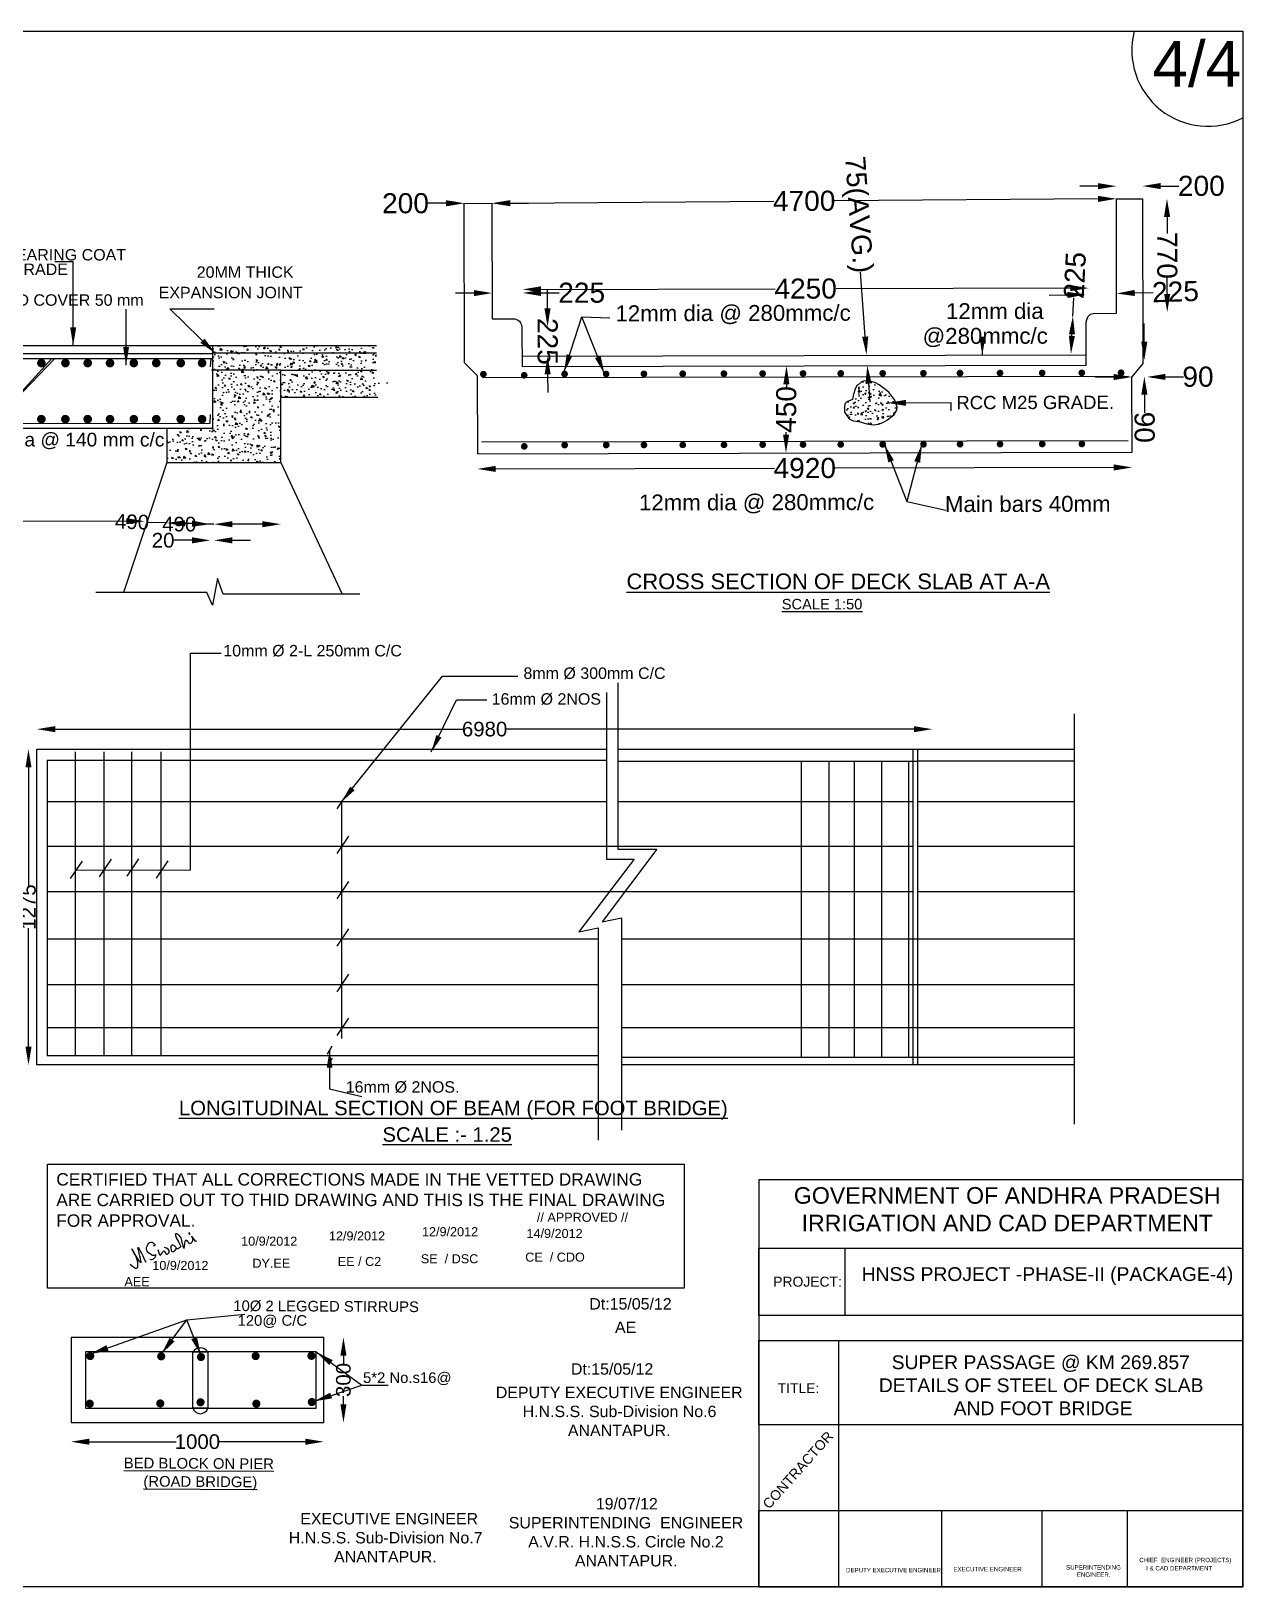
# Model space of a CAD drawing. Header units: millimetres. Extents: x 107893 to 120395, y 5183 to 13696.
# Drawn here: x 113763 to 120395, y 5183 to 13696 of the extents above; entities that cross this region are included whole.
import ezdxf

# ---------------------------------------------------------------- set-up
doc = ezdxf.new("R2010")
doc.units = ezdxf.units.MM
doc.header["$MEASUREMENT"] = 0
for name, color, linetype in [('DIMENSION', 7, 'Continuous'), ('DRAWING', 7, 'Continuous'), ('TEXT', 7, 'Continuous')]:
    doc.layers.add(name, color=color, linetype=linetype)
doc.styles.get("Standard").update_dxf_attribs({"font": 'arial.ttf'})
doc.dimstyles.get("Standard").update_dxf_attribs({"dimtxt": 110, "dimasz": 100, "dimexe": 0.18, "dimexo": 0.0625, "dimgap": 0.09, "dimtad": 0, "dimdec": 0, "dimzin": 0, "dimdsep": 46, "dimtxsty": 'Standard', "dimcen": 0.09, "dimse1": 1, "dimse2": 1, "dimadec": 0, "dimazin": 0, "dimtfac": 1, "dimtdec": 0, "dimtofl": 0, "dimtmove": 0, "dimatfit": 3, "dimfxl": 1, "dimtolj": 1, "dimtzin": 0, "dimarcsym": 0})

# ---------------------------------------------------------------- blocks, each defined once
blk = doc.blocks.new('*D9')
at = {"layer": 'Defpoints', "color": 0}
for p in [(116205.9, 11383.9), (119788.7, 11392.2), (119788.9, 11309)]:
    blk.add_point(p, dxfattribs=at)
at = {"layer": 'DIMENSION', "color": 0, "lineweight": -2}
for p, q in [((116306.1, 11300.9), (117831.1, 11304.4)), ((119688.9, 11308.8), (118163.9, 11305.2))]:
    blk.add_line(p, q, dxfattribs=at)
at = {"layer": 'DIMENSION', "color": 0}
for points in [[(119688.8, 11325.4), (119688.9, 11292.1), (119788.9, 11309)], [(116306.1, 11317.5), (116306.1, 11284.2), (116206.1, 11300.6)]]:
    blk.add_solid(points, dxfattribs=at)
at = {"layer": 'DIMENSION', "color": 0, "insert": (117997.5, 11304.8), "char_height": 110, "attachment_point": 5, "rotation": 0.13367}
blk.add_mtext('\\A1;4920', dxfattribs=at)
blk = doc.blocks.new('*D10')
at = {"layer": 'Defpoints', "color": 0}
for p in [(117897.5, 11864.3), (117916.4, 11864.2), (117913.6, 11387.8)]:
    blk.add_point(p, dxfattribs=at)
at = {"layer": 'DIMENSION', "color": 0, "lineweight": -2}
for p, q in [((117896.9, 11764.3), (117896.8, 11749.7)), ((117895.3, 11487.9), (117895.3, 11502.5))]:
    blk.add_line(p, q, dxfattribs=at)
at = {"layer": 'DIMENSION', "color": 0}
for points in [[(117880.2, 11764.4), (117913.5, 11764.2), (117897.5, 11864.3)], [(117878.6, 11488), (117911.9, 11487.8), (117894.7, 11387.9)]]:
    blk.add_solid(points, dxfattribs=at)
at = {"layer": 'DIMENSION', "color": 0, "insert": (117896.1, 11626.1), "char_height": 110, "attachment_point": 5, "rotation": 89.6666}
blk.add_mtext('\\A1;450', dxfattribs=at)
blk = doc.blocks.new('*D4')
at = {"layer": 'Defpoints', "color": 0}
for p in [(118297.1, 11922.2), (118335.5, 11925), (118301.3, 11864.9)]:
    blk.add_point(p, dxfattribs=at)
at = {"layer": 'DIMENSION', "color": 0, "lineweight": -2}
for p, q in [((118328.3, 12024.7), (118302.6, 12378.2)), ((118346.9, 11767.9), (118354.2, 11668.2))]:
    blk.add_line(p, q, dxfattribs=at)
at = {"layer": 'DIMENSION', "color": 0}
for points in [[(118344.9, 12025.9), (118311.7, 12023.5), (118335.5, 11925)], [(118363.6, 11769.1), (118330.3, 11766.7), (118339.7, 11867.7)]]:
    blk.add_solid(points, dxfattribs=at)
at = {"layer": 'DIMENSION', "color": 0, "insert": (118279.8, 12691.3), "char_height": 110, "attachment_point": 5, "rotation": 274.15723}
blk.add_mtext('\\A1;75(AVG.)', dxfattribs=at)
blk = doc.blocks.new('*D11')
at = {"layer": 'Defpoints', "color": 0}
for p in [(116453.6, 12263.5), (116286.7, 12201.4), (116453.7, 12201.8)]:
    blk.add_point(p, dxfattribs=at)
at = {"layer": 'DIMENSION', "color": 0, "lineweight": -2}
for p, q in [((116186.6, 12262.9), (116086.6, 12262.7)), ((116553.6, 12263.8), (116653.6, 12264))]:
    blk.add_line(p, q, dxfattribs=at)
at = {"layer": 'DIMENSION', "color": 0}
for points in [[(116186.5, 12279.6), (116186.6, 12246.2), (116286.6, 12263.1)], [(116553.5, 12280.4), (116553.6, 12247.1), (116453.6, 12263.5)]]:
    blk.add_solid(points, dxfattribs=at)
at = {"layer": 'DIMENSION', "color": 0, "insert": (116776.5, 12264.3), "char_height": 110, "attachment_point": 5, "rotation": 0.13367}
blk.add_mtext('\\A1;225', dxfattribs=at)
blk = doc.blocks.new('*D5')
at = {"layer": 'Defpoints', "color": 0}
for p in [(116557, 12078.7), (116589.7, 12078.8), (116557.3, 11918.2)]:
    blk.add_point(p, dxfattribs=at)
at = {"layer": 'DIMENSION', "color": 0, "lineweight": -2}
for p, q in [((116589.4, 12178.8), (116589.2, 12278.8)), ((116590.3, 11818.2), (116590.5, 11718.2))]:
    blk.add_line(p, q, dxfattribs=at)
at = {"layer": 'DIMENSION', "color": 0}
for points in [[(116606.1, 12178.8), (116572.8, 12178.7), (116589.7, 12078.8)], [(116606.9, 11818.3), (116573.6, 11818.2), (116590, 11918.2)]]:
    blk.add_solid(points, dxfattribs=at)
at = {"layer": 'DIMENSION', "color": 0, "insert": (116589.8, 11998.5), "char_height": 110, "attachment_point": 5, "rotation": 270.13367}
blk.add_mtext('\\A1;225', dxfattribs=at)
blk = doc.blocks.new('*D12')
at = {"layer": 'Defpoints', "color": 0}
for p in [(119787.7, 11804.3), (119871, 11804.5), (119871, 11804)]:
    blk.add_point(p, dxfattribs=at)
at = {"layer": 'DIMENSION', "color": 0, "lineweight": -2}
for p, q in [((119687.7, 11803.6), (119587.7, 11803.4)), ((119971, 11804.3), (120071, 11804.5))]:
    blk.add_line(p, q, dxfattribs=at)
at = {"layer": 'DIMENSION', "color": 0}
for points in [[(119687.7, 11820.3), (119687.8, 11786.9), (119787.7, 11803.8)], [(119971, 11820.9), (119971.1, 11787.6), (119871, 11804)]]:
    blk.add_solid(points, dxfattribs=at)
at = {"layer": 'DIMENSION', "color": 0, "insert": (120149.7, 11804.7), "char_height": 110, "attachment_point": 5, "rotation": 0.13367}
blk.add_mtext('\\A1;90', dxfattribs=at)
blk = doc.blocks.new('*D13')
at = {"layer": 'Defpoints', "color": 0}
for p in [(119847.8, 11896.3), (119848, 11807), (119856, 11807)]:
    blk.add_point(p, dxfattribs=at)
at = {"layer": 'DIMENSION', "color": 0, "lineweight": -2}
for p, q in [((119855.6, 11996.3), (119855.3, 12096.3)), ((119856.2, 11707), (119856.5, 11607))]:
    blk.add_line(p, q, dxfattribs=at)
at = {"layer": 'DIMENSION', "color": 0}
for points in [[(119872.2, 11996.3), (119838.9, 11996.2), (119855.8, 11896.3)], [(119872.9, 11707), (119839.6, 11707), (119856, 11807)]]:
    blk.add_solid(points, dxfattribs=at)
at = {"layer": 'DIMENSION', "color": 0, "insert": (119856.7, 11528.3), "char_height": 110, "attachment_point": 5, "rotation": 270.13367}
blk.add_mtext('\\A1;90', dxfattribs=at)
blk = doc.blocks.new('*D14')
at = {"layer": 'Defpoints', "color": 0}
for p in [(119464.9, 12137.2), (119547.6, 12133), (119537.1, 11925.1)]:
    blk.add_point(p, dxfattribs=at)
at = {"layer": 'DIMENSION', "color": 0, "lineweight": -2}
for p, q in [((119464.9, 12137.2), (119470, 12237.1)), ((119459.5, 12029.2), (119459.9, 12037.3))]:
    blk.add_line(p, q, dxfattribs=at)
at = {"layer": 'DIMENSION', "color": 0}
for points in [[(119443.2, 12038.2), (119476.5, 12036.5), (119464.9, 12137.2)], [(119442.8, 12030), (119476.1, 12028.3), (119454.4, 11929.3)]]:
    blk.add_solid(points, dxfattribs=at)
at = {"layer": 'DIMENSION', "color": 0, "insert": (119476.2, 12359.9), "char_height": 110, "attachment_point": 5, "rotation": 87.10892}
blk.add_mtext('\\A1;225', dxfattribs=at)
blk = doc.blocks.new('*D6')
at = {"layer": 'Defpoints', "color": 0}
for p in [(119551.3, 12290.3), (116453.7, 12201.8), (119551.5, 12209.1)]:
    blk.add_point(p, dxfattribs=at)
at = {"layer": 'DIMENSION', "color": 0, "lineweight": -2}
for p, q in [((116553.5, 12283.3), (117836.1, 12286.3)), ((119451.3, 12290), (118168.8, 12287))]:
    blk.add_line(p, q, dxfattribs=at)
at = {"layer": 'DIMENSION', "color": 0}
for points in [[(116553.5, 12299.9), (116553.6, 12266.6), (116453.5, 12283)], [(119451.3, 12306.7), (119451.4, 12273.4), (119551.3, 12290.3)]]:
    blk.add_solid(points, dxfattribs=at)
at = {"layer": 'DIMENSION', "color": 0, "insert": (118002.4, 12286.7), "char_height": 110, "attachment_point": 5, "rotation": 0.13367}
blk.add_mtext('\\A1;4250', dxfattribs=at)
blk = doc.blocks.new('*D15')
at = {"layer": 'Defpoints', "color": 0}
for p in [(119703.6, 12260.6), (119536, 12237.7), (119704.1, 12242.8)]:
    blk.add_point(p, dxfattribs=at)
at = {"layer": 'DIMENSION', "color": 0, "lineweight": -2}
for p, q in [((119803.6, 12263.6), (119903.5, 12266.6)), ((119435.5, 12252.4), (119335.5, 12249.4))]:
    blk.add_line(p, q, dxfattribs=at)
at = {"layer": 'DIMENSION', "color": 0}
for points in [[(119435, 12269.1), (119436, 12235.8), (119535.4, 12255.5)], [(119803, 12280.2), (119804.1, 12246.9), (119703.6, 12260.6)]]:
    blk.add_solid(points, dxfattribs=at)
at = {"layer": 'DIMENSION', "color": 0, "insert": (120026.4, 12270.3), "char_height": 110, "attachment_point": 5, "rotation": 1.73551}
blk.add_mtext('\\A1;225', dxfattribs=at)
blk = doc.blocks.new('*D16')
at = {"layer": 'Defpoints', "color": 0}
for p in [(119845.7, 12779.4), (119847.2, 12157.3), (119981.4, 12157.6)]:
    blk.add_point(p, dxfattribs=at)
at = {"layer": 'DIMENSION', "color": 0, "lineweight": -2}
for p, q in [((119980.2, 12679.7), (119980.4, 12589.6)), ((119981.2, 12257.6), (119981, 12347.7))]:
    blk.add_line(p, q, dxfattribs=at)
at = {"layer": 'DIMENSION', "color": 0}
for points in [[(119996.9, 12679.7), (119963.5, 12679.6), (119980, 12779.7)], [(119997.9, 12257.7), (119964.5, 12257.6), (119981.4, 12157.6)]]:
    blk.add_solid(points, dxfattribs=at)
at = {"layer": 'DIMENSION', "color": 0, "insert": (119980.7, 12468.6), "char_height": 110, "attachment_point": 5, "rotation": 270.13367}
blk.add_mtext('\\A1;770', dxfattribs=at)
blk = doc.blocks.new('*D7')
at = {"layer": 'Defpoints', "color": 0}
for p in [(116134.6, 12754.6), (116135.1, 12555.5), (116286.9, 12555.8)]:
    blk.add_point(p, dxfattribs=at)
at = {"layer": 'DIMENSION', "color": 0, "lineweight": -2}
for p, q in [((116034.6, 12754.4), (115934.6, 12754.2)), ((116386.4, 12755.2), (116486.4, 12755.5))]:
    blk.add_line(p, q, dxfattribs=at)
at = {"layer": 'DIMENSION', "color": 0}
for points in [[(116034.6, 12771.1), (116034.7, 12737.7), (116134.6, 12754.6)], [(116386.4, 12771.9), (116386.4, 12738.6), (116286.4, 12755)]]:
    blk.add_solid(points, dxfattribs=at)
at = {"layer": 'DIMENSION', "color": 0, "insert": (115812.3, 12753.9), "char_height": 110, "attachment_point": 5, "rotation": 0.13367}
blk.add_mtext('\\A1;200', dxfattribs=at)
blk = doc.blocks.new('*D8')
at = {"layer": 'Defpoints', "color": 0}
for p in [(119702.9, 12779), (116286.9, 12555.8), (119704.3, 12580.8)]:
    blk.add_point(p, dxfattribs=at)
at = {"layer": 'DIMENSION', "color": 0, "lineweight": -2}
for p, q in [((119602.9, 12778.3), (118160.5, 12767.8)), ((116385.4, 12754.8), (117827.8, 12765.3))]:
    blk.add_line(p, q, dxfattribs=at)
at = {"layer": 'DIMENSION', "color": 0}
for points in [[(116385.3, 12771.5), (116385.5, 12738.1), (116285.4, 12754.1)], [(119602.8, 12795), (119603, 12761.6), (119702.9, 12779)]]:
    blk.add_solid(points, dxfattribs=at)
at = {"layer": 'DIMENSION', "color": 0, "insert": (117994.1, 12766.6), "char_height": 110, "attachment_point": 5, "rotation": 0.41835}
blk.add_mtext('\\A1;4700', dxfattribs=at)
blk = doc.blocks.new('*D17')
at = {"layer": 'Defpoints', "color": 0}
for p in [(119702.9, 12779), (119845.5, 12848.5), (119845.7, 12779.4)]:
    blk.add_point(p, dxfattribs=at)
at = {"layer": 'DIMENSION', "color": 0, "lineweight": -2}
for p, q in [((119602.7, 12847.9), (119502.7, 12847.7)), ((119945.5, 12848.7), (120045.5, 12848.9))]:
    blk.add_line(p, q, dxfattribs=at)
at = {"layer": 'DIMENSION', "color": 0}
for points in [[(119602.7, 12864.6), (119602.8, 12831.2), (119702.7, 12848.1)], [(119945.5, 12865.4), (119945.6, 12832), (119845.5, 12848.5)]]:
    blk.add_solid(points, dxfattribs=at)
at = {"layer": 'DIMENSION', "color": 0, "insert": (120167.9, 12849.2), "char_height": 110, "attachment_point": 5, "rotation": 0.13367}
blk.add_mtext('\\A1;200', dxfattribs=at)
blk = doc.blocks.new('*D19')
at = {"layer": 'Defpoints', "color": 0}
for p in [(109067.9, 10991.8), (114384.7, 11014.6), (114384.7, 11002.8)]:
    blk.add_point(p, dxfattribs=at)
at = {"layer": 'TEXT', "color": 0, "lineweight": -2}
for p, q in [((109167.9, 11003.9), (111537.2, 11008.7)), ((114284.7, 11014.4), (111915.4, 11009.5))]:
    blk.add_line(p, q, dxfattribs=at)
at = {"layer": 'TEXT', "color": 0}
for points in [[(109167.9, 11020.5), (109167.9, 10987.2), (109067.9, 11003.7)], [(114284.7, 11031.1), (114284.7, 10997.7), (114384.7, 11014.6)]]:
    blk.add_solid(points, dxfattribs=at)
at = {"layer": 'TEXT', "color": 0, "insert": (111726.3, 11009.1), "char_height": 80, "attachment_point": 5, "rotation": 0.11805}
blk.add_mtext('\\A1;S=6000', dxfattribs=at)
blk = doc.blocks.new('*D22')
at = {"layer": 'Defpoints', "color": 0}
for p in [(114764, 10998.2), (114764, 10981.1), (115129.7, 10981.1)]:
    blk.add_point(p, dxfattribs=at)
at = {"layer": 'TEXT', "color": 0, "lineweight": -2}
for p, q in [((114764, 10998.2), (114664, 10998.2)), ((115029.7, 10998.2), (114864, 10998.2))]:
    blk.add_line(p, q, dxfattribs=at)
at = {"layer": 'TEXT', "color": 0}
for points in [[(114864, 11014.8), (114864, 10981.5), (114764, 10998.2)], [(115029.7, 11014.8), (115029.7, 10981.5), (115129.7, 10998.2)]]:
    blk.add_solid(points, dxfattribs=at)
at = {"layer": 'TEXT', "color": 0, "insert": (114574.1, 10998.2), "char_height": 80, "attachment_point": 5}
blk.add_mtext('\\A1;490', dxfattribs=at)
blk = doc.blocks.new('*D23')
at = {"layer": 'Defpoints', "color": 0}
for p in [(114743.8, 10998.2), (114764, 10998.2), (114743.8, 10910)]:
    blk.add_point(p, dxfattribs=at)
at = {"layer": 'TEXT', "color": 0, "lineweight": -2}
for p, q in [((114643.8, 10910), (114543.8, 10910)), ((114864, 10910), (114964, 10910))]:
    blk.add_line(p, q, dxfattribs=at)
at = {"layer": 'TEXT', "color": 0}
for points in [[(114643.8, 10926.7), (114643.8, 10893.3), (114743.8, 10910)], [(114864, 10926.7), (114864, 10893.3), (114764, 10910)]]:
    blk.add_solid(points, dxfattribs=at)
at = {"layer": 'TEXT', "color": 0, "insert": (114485.9, 10910), "char_height": 80, "attachment_point": 5}
blk.add_mtext('\\A1;20', dxfattribs=at)
blk = doc.blocks.new('*D24')
at = {"layer": 'Defpoints', "color": 0}
for p in [(114505.4, 11005.4), (114505.4, 11005.4), (114743.8, 10998.2)]:
    blk.add_point(p, dxfattribs=at)
at = {"layer": 'TEXT', "color": 0, "lineweight": -2}
for p, q in [((114505.4, 11005.4), (114405.5, 11008.4)), ((114643.9, 11001.2), (114605.4, 11002.4))]:
    blk.add_line(p, q, dxfattribs=at)
at = {"layer": 'TEXT', "color": 0}
for points in [[(114605.9, 11019), (114604.9, 10985.7), (114505.4, 11005.4)], [(114644.4, 11017.9), (114643.4, 10984.5), (114743.8, 10998.2)]]:
    blk.add_solid(points, dxfattribs=at)
at = {"layer": 'TEXT', "color": 0, "insert": (114315.6, 11011.1), "char_height": 80, "attachment_point": 5, "rotation": 358.26891}
blk.add_mtext('\\A1;490', dxfattribs=at)
blk = doc.blocks.new('*D30')
at = {"layer": 'Defpoints', "color": 0}
for p in [(118694.9, 9876.6), (113795.5, 9767.2), (118694.9, 9767.2)]:
    blk.add_point(p, dxfattribs=at)
at = {"layer": 'TEXT', "color": 0, "lineweight": -2}
for p, q in [((113895.5, 9876.6), (116125.6, 9876.6)), ((118594.9, 9876.6), (116364.8, 9876.6))]:
    blk.add_line(p, q, dxfattribs=at)
at = {"layer": 'TEXT', "color": 0}
for points in [[(113895.5, 9893.2), (113895.5, 9859.9), (113795.5, 9876.6)], [(118594.9, 9893.2), (118594.9, 9859.9), (118694.9, 9876.6)]]:
    blk.add_solid(points, dxfattribs=at)
at = {"layer": 'TEXT', "color": 0, "insert": (116245.2, 9876.6), "char_height": 80, "attachment_point": 5}
blk.add_mtext('\\A1;6980', dxfattribs=at)
blk = doc.blocks.new('*D31')
at = {"layer": 'Defpoints', "color": 0}
for p in [(113795.5, 9767.2), (113749, 8039.1), (113795.5, 8039.1)]:
    blk.add_point(p, dxfattribs=at)
at = {"layer": 'TEXT', "color": 0, "lineweight": -2}
for p, q in [((113749, 9667.2), (113749, 9019.2)), ((113749, 8139.1), (113749, 8787.1))]:
    blk.add_line(p, q, dxfattribs=at)
at = {"layer": 'TEXT', "color": 0}
for points in [[(113732.4, 9667.2), (113765.7, 9667.2), (113749, 9767.2)], [(113732.4, 8139.1), (113765.7, 8139.1), (113749, 8039.1)]]:
    blk.add_solid(points, dxfattribs=at)
at = {"layer": 'TEXT', "color": 0, "insert": (113749, 8903.2), "char_height": 80, "attachment_point": 5, "rotation": 90}
blk.add_mtext('\\A1;1275', dxfattribs=at)
blk = doc.blocks.new('*D53')
at = {"layer": 'Defpoints', "color": 0}
for p in [(115364.9, 6548.2), (115472.7, 6548.2), (115364.9, 6082.2)]:
    blk.add_point(p, dxfattribs=at)
at = {"layer": 'TEXT', "color": 0, "lineweight": -2}
for p, q in [((115472.7, 6448.2), (115472.7, 6403.5)), ((115472.7, 6182.2), (115472.7, 6226.9))]:
    blk.add_line(p, q, dxfattribs=at)
at = {"layer": 'TEXT', "color": 0}
for points in [[(115456, 6448.2), (115489.3, 6448.2), (115472.7, 6548.2)], [(115456, 6182.2), (115489.3, 6182.2), (115472.7, 6082.2)]]:
    blk.add_solid(points, dxfattribs=at)
at = {"layer": 'TEXT', "color": 0, "insert": (115472.7, 6315.2), "char_height": 80, "attachment_point": 5, "rotation": 90}
blk.add_mtext('\\A1;300', dxfattribs=at)
blk = doc.blocks.new('*D54')
at = {"layer": 'Defpoints', "color": 0}
for p in [(113981.7, 6082.2), (115364.9, 6082.2), (115364.9, 5977.3)]:
    blk.add_point(p, dxfattribs=at)
at = {"layer": 'TEXT', "color": 0, "lineweight": -2}
for p, q in [((114081.7, 5977.3), (114557.7, 5977.3)), ((115264.9, 5977.3), (114788.9, 5977.3))]:
    blk.add_line(p, q, dxfattribs=at)
at = {"layer": 'TEXT', "color": 0}
for points in [[(114081.7, 5993.9), (114081.7, 5960.6), (113981.7, 5977.3)], [(115264.9, 5993.9), (115264.9, 5960.6), (115364.9, 5977.3)]]:
    blk.add_solid(points, dxfattribs=at)
at = {"layer": 'TEXT', "color": 0, "insert": (114673.3, 5977.3), "char_height": 80, "attachment_point": 5}
blk.add_mtext('\\A1;1000', dxfattribs=at)

msp = doc.modelspace()

# ---------------------------------------------------------------- hatches: boundary and pattern name
at = {"layer": 'DRAWING'}
h = msp.add_hatch(dxfattribs=at)
h.set_pattern_fill('AR-CONC', color=256, scale=12.529806)
h.set_pattern_definition([(130, (117323.225, 4182.75), (-89.8713, -7.8627), [9.3974, -103.3709]), (185, (117323.22, 4182.75), (17.3853, 94.2482), [7.5179, -82.6967]), (79.5486, (117315.735, 4182.09), (-72.486, 86.3855), [7.9865, -87.8517]), (133.8158, (117323.22, 4207.81), (-133.7233, -20.7392), [14.096, -155.0563]), (83.3644, (117312.08, 4206.08), (-117.1113, 122.0552), [11.9798, -131.7777]), (188.8158, (117323.22, 4207.81), (-117.1113, 122.0552), [11.2768, -124.045]), (159, (117310.695, 4201.544), (-74.7913, -50.44736), [9.3974, -103.3709]), (214, (117310.695, 4201.54), (-30.4869, 90.8599), [7.5179, -82.6967]), (108.5486, (117304.46, 4197.34), (-105.2782, 40.4125), [7.9865, -87.8517]), (142.5, (117323.225, 4182.75), (-1.5236, 41.71095), [0, -81.69433, 0, -83.9497, 0, -83.00996]), (172.5, (117323.225, 4182.75), (-32.9621, 49.41902), [0, -47.86386, 0, -79.81486, 0, -31.63776]), (212.5, (117351.166, 4182.75), (-66.88691, -2.82608), [0, -31.3245, 0, -97.7325, 0, -129.6835]), (222.5, (117363.696, 4182.75), (-73.0721, 12.54296), [0, -40.72187, 0, -64.9044, 0, -92.09407])])
h.paths.add_polyline_path([(115130.5, 11335.5), (114506.5, 11335.5), (114506.5, 11525.6), (114751, 11525.6), (114758.5, 11525.6), (114758.5, 11840.4), (115130.5, 11840.4)])
h.paths.add_polyline_path([(115653.5, 11792), (115653.5, 11840.4), (115130.5, 11840.4), (115130.5, 11693.9), (115660.9, 11693.9), (115660.9, 11722.4), (115600.1, 11744.6), (115733.5, 11769.8)])
h.paths.add_polyline_path([(115653.5, 11840.4), (115653.5, 11935.5), (114758.5, 11935.5), (114758.5, 11840.4)])
h.paths.add_polyline_path([(115653.5, 11935.5), (115653.5, 11975.4), (114758.5, 11975.4), (114758.5, 11935.5)])
h = msp.add_hatch(dxfattribs=at)
h.set_pattern_fill('AR-CONC', color=256, scale=10.89676, angle=0.13367)
h.set_pattern_definition([(50.1337, (115212.99, 7782.576), (78.17386, -6.6556), [8.1726, -89.8983]), (355.1337, (115212.99, 7782.58), (-15.3106, 81.9291), [6.538, -71.9186]), (100.5851, (115219.505, 7782.02), (62.8633, 75.2735), [6.9456, -76.4018]), (46.3179, (115212.94, 7804.37), (116.3365, -17.7649), [12.2589, -134.8474]), (96.7693, (115222.63, 7802.89), (101.6, 106.3847), [10.4184, -114.6027]), (351.3178, (115212.94, 7804.37), (101.6, 106.3847), [9.807, -107.878]), (21.1337, (115223.85, 7798.95), (65.1457, -43.72055), [8.1726, -89.8983]), (326.1337, (115223.85, 7798.95), (26.3291, 79.0795), [6.538, -71.9186]), (71.5851, (115229.28, 7795.3), (91.4748, 35.359), [6.9456, -76.4018]), (37.6337, (115212.99, 7782.576), (1.2404, 36.27764), [0, -71.04687, 0, -73.0083, 0, -72.19103]), (7.6337, (115212.99, 7782.576), (28.5657, 43.04486), [0, -41.62562, 0, -69.41236, 0, -27.51432]), (327.6337, (115188.69, 7782.52), (58.17492, -2.32203), [0, -27.2419, 0, -84.99473, 0, -112.78146]), (317.6337, (115177.794, 7782.494), (63.52277, 11.05643), [0, -35.41447, 0, -56.4452, 0, -80.0912])])
h.paths.add_polyline_path([(118258.1, 11680.4), (118228.3, 11668.2), (118217.2, 11656.1), (118215.3, 11638.4), (118215.4, 11611.4), (118239.7, 11575.2), (118263, 11564.1), (118293.8, 11559.5), (118336.7, 11547.5), (118372.1, 11542), (118401.9, 11545.8), (118425.2, 11554.2), (118451.2, 11569.2), (118485.6, 11596.2), (118500.5, 11621.4), (118502.3, 11639.1), (118491, 11676.3), (118457.4, 11720), (118425.7, 11745), (118405.1, 11760.8), (118380.9, 11772.8), (118353.8, 11781.2), (118324.9, 11782.9), (118308.2, 11777.3), (118297, 11766.1), (118284, 11758.7), (118272.9, 11738.1), (118262.7, 11700.9)])

# ---------------------------------------------------------------- linework, layer by layer
at = {"layer": 'Defpoints'}
for points in [[(108858.1, 11605.7), (108858.1, 11550.4), (108858.1, 11547.9), (114743.3, 11550.9), (114743.3, 11550.9)], [(114506.5, 11335.5), (114268.3, 10624.8)]]:
    msp.add_lwpolyline(points, dxfattribs=at)
at = {"layer": 'DRAWING'}
for points in [[(116204.9, 11811.7), (116135.7, 11881), (116133.6, 12753.7), (116285.4, 12754.1), (116286.9, 12121.8), (116411.5, 12122.1), (116425.9, 12116.5), (116435.4, 12109.4), (116442.5, 12100.4), (116447.4, 12088.6), (116449.7, 12076.6), (116449.6, 12058.9), (116450, 11860.7), (119537.2, 11867.9), (119536.7, 12105.1), (119547.6, 12133), (119561.5, 12148), (119576.5, 12152.1), (119704.3, 12152.4), (119702.9, 12779), (119845.7, 12779.4), (119847.8, 11896.3), (119847.8, 11877.3), (119787.7, 11804.3)], [(108822.3, 11975.4), (108822.3, 11523.9), (114758.5, 11523.9), (114758.5, 11975.4)], [(108822.3, 11975.4), (114758.5, 11975.4)], [(108822.3, 11932.5), (114758.5, 11932.5)], [(114751, 11525.6), (114758.5, 11525.6), (114758.5, 11975.4), (115653.5, 11975.4)], [(114758.5, 11935.5), (115653.5, 11935.5)], [(116449.9, 11917.9), (119537.1, 11925.1)], [(108856.6, 11828.2), (108856.6, 11905), (114758.5, 11905)], [(113582.7, 11583.2), (113877.4, 11905)], [(114506.5, 11525.6), (114506.5, 11335.5), (115130.5, 11335.5), (115130.5, 11840.4), (114751, 11840.4)], [(114746.1, 11905), (114742.5, 11859.7)], [(115130.5, 11840.4), (115653.5, 11840.4)], [(116204.9, 11811.7), (116205.9, 11383.9), (119788.7, 11392.2), (119787.7, 11804.3)], [(116233.2, 11800.6), (119767.5, 11808.8)], [(115130.5, 11693.9), (115660.9, 11693.9)], [(114743.3, 11550.9), (114744.5, 11598.2)], [(116227.4, 11448.1), (119767.5, 11456.3)], [(115130.5, 11335.5), (115464.9, 10615.8)], [(115561.6, 10615.8), (114813.7, 10615.8), (114783.2, 10701.8), (114756.3, 10554.9), (114725.8, 10624.8), (114117.9, 10624.8)], [(114010.3, 9106.5), (114635.6, 9104.8), (114635.6, 10292.2), (114803.7, 10292.2)], [(116913, 10076.7), (116913, 9165.7), (117063.2, 9165.7)], [(116974.5, 10131), (116974.5, 9220), (117187.7, 9220)], [(119472.1, 9959.8), (119472.1, 7714.9)], [(116867.2, 8039.1), (113795.5, 8039.1), (113795.5, 9767.2), (116913, 9767.2)], [(113850.7, 9705.9), (113850.6, 8089)], [(116913.1, 9705.9), (113850.7, 9705.9), (113850.7, 9690.5)], [(114003.9, 9752.2), (114003.9, 8089)], [(114162.1, 9752.2), (114162.1, 8089)], [(114313, 9752.2), (114313, 8089)], [(114473.1, 9752.2), (114473.1, 8089)], [(116974.5, 9767.2), (118614.2, 9767.2)], [(118588.4, 9767.2), (118588.4, 8039.1)], [(118614.2, 9767.2), (118614.2, 8039.1)], [(118614.2, 9767.2), (119472.1, 9767.2)], [(118614.2, 9699.9), (116974.5, 9699.9)], [(118564.7, 9699.9), (118564.7, 8080.3)], [(119472.1, 9700.6), (118614.2, 9700.6)], [(115501.1, 9535.6), (115436, 9439.8)], [(116913, 9478.3), (113850.6, 9478.3)], [(115462.2, 9478.3), (115462.2, 8183.9)], [(118588.4, 9478.3), (116974.5, 9478.3)], [(119472.1, 9478.3), (118614.2, 9478.3)], [(115501.1, 9291.6), (115436, 9195.9)], [(118588.4, 9234.4), (113850.6, 9234.4)], [(117187.7, 9220), (116889, 8822.9), (116994.6, 8844.5), (116994.6, 7683)], [(119472.1, 9234.4), (118614.2, 9234.4)], [(114042.9, 9154.4), (113977.8, 9058.7)], [(114201, 9164.5), (114135.9, 9068.8)], [(114351.9, 9167), (114286.8, 9071.3)], [(114512, 9156.9), (114446.9, 9061.1)], [(117063.2, 9165.7), (116761.6, 8767.6), (116867.2, 8789.2), (116867.2, 7627.8)], [(115501.1, 9043.3), (115436, 8947.6)], [(118588.4, 8986.1), (113850.6, 8986.1)], [(119472.1, 8986.1), (118614.2, 8986.1)], [(115501.1, 8784.3), (115436, 8688.5)], [(116867.2, 8727), (113850.6, 8727)], [(119472.1, 8727), (116994.6, 8727)], [(115501.1, 8535.6), (115436, 8439.9)], [(116867.2, 8478.4), (113850.6, 8478.4)], [(119472.1, 8478.4), (116994.6, 8478.4)], [(115501.1, 8295.3), (115436, 8199.6)], [(116867.2, 8242), (113850.6, 8242)], [(119472.1, 8242), (116994.6, 8242)], [(116867.2, 8089), (113850.6, 8089)], [(115409.6, 8142.1), (115383.1, 8098.3)], [(115410.7, 8076.6), (115384.2, 8032.8)], [(119472.1, 8080.3), (116994.6, 8080.3)], [(119472.1, 8039.1), (116994.6, 8039.1)], [(113981.7, 6548.2), (113981.7, 6082.2), (115364.9, 6082.2), (115364.9, 6548.2), (114579.7, 6548.2)], [(114579.7, 6548.2), (113981.7, 6548.2)], [(114060.7, 6469.2), (114060.7, 6161.2), (115324.1, 6161.2), (115323.6, 6469.2), (114500.7, 6469.2), (114500.7, 6469.2)], [(114500.7, 6469.2), (114060.7, 6469.2)]]:
    msp.add_lwpolyline(points, dxfattribs=at)
for points, const_width in [([(113807.8, 11880, 1), (113831.3, 11880, 1)], 23.5), ([(113939.3, 11880, 1), (113962.8, 11880, 1)], 23.5), ([(114061.4, 11880, 1), (114084.9, 11880, 1)], 23.5), ([(114183.5, 11880, 1), (114206.9, 11880, 1)], 23.5), ([(114313.6, 11880, 1), (114337.1, 11880, 1)], 23.5), ([(114436.4, 11880, 1), (114459.9, 11880, 1)], 23.5), ([(114570.6, 11880, 1), (114594.1, 11880, 1)], 23.5), ([(114687.3, 11880, 1), (114710.8, 11880, 1)], 23.5), ([(116229.7, 11818.9, 1), (116247.8, 11819, 1)], 18.2), ([(116674, 11820, 1), (116692.2, 11820, 1)], 18.2), ([(116901.4, 11820.5, 1), (116919.6, 11820.5, 1)], 18.2), ([(117107.8, 11821, 1), (117126, 11821, 1)], 18.2), ([(117320.5, 11821.5, 1), (117338.7, 11821.5, 1)], 18.2), ([(117545.8, 11822, 1), (117564, 11822, 1)], 18.2), ([(117757.7, 11822.5, 1), (117775.9, 11822.5, 1)], 18.2), ([(117978.8, 11823, 1), (117997, 11823.1, 1)], 18.2), ([(118185.2, 11823.5, 1), (118203.4, 11823.5, 1)], 18.2), ([(118414.8, 11824, 1), (118432.9, 11824.1, 1)], 18.2), ([(118638, 11824.5, 1), (118656.1, 11824.6, 1)], 18.2), ([(118838, 11825, 1), (118856.2, 11825.1, 1)], 18.2), ([(119057, 11825.5, 1), (119075.2, 11825.6, 1)], 18.2), ([(119287.7, 11826.1, 1), (119305.9, 11826.1, 1)], 18.2), ([(119504.6, 11826.6, 1), (119522.8, 11826.6, 1)], 18.2), ([(119719.4, 11827.1, 1), (119737.6, 11827.1, 1)], 18.2), ([(116452.9, 11813.1, 1), (116471, 11813.2, 1)], 18.2), ([(113807.8, 11573.1, 1), (113831.3, 11573.1, 1)], 23.5), ([(113939.3, 11573.1, 1), (113962.8, 11573.1, 1)], 23.5), ([(114061.4, 11573.1, 1), (114084.9, 11573.1, 1)], 23.5), ([(114183.5, 11573.1, 1), (114206.9, 11573.1, 1)], 23.5), ([(114313.6, 11573.1, 1), (114337.1, 11573.1, 1)], 23.5), ([(114436.4, 11573.1, 1), (114459.9, 11573.1, 1)], 23.5), ([(114570.6, 11573.1, 1), (114594.1, 11573.1, 1)], 23.5), ([(114687.3, 11573.1, 1), (114710.8, 11573.1, 1)], 23.5), ([(116453.3, 11424.1, 1), (116471.4, 11424.1, 1)], 18.2), ([(116674.4, 11430.9, 1), (116692.5, 11430.9, 1)], 18.2), ([(116901.8, 11431.4, 1), (116920, 11431.5, 1)], 18.2), ([(117108.2, 11431.9, 1), (117126.3, 11431.9, 1)], 18.2), ([(117320.9, 11432.4, 1), (117339, 11432.4, 1)], 18.2), ([(117546.2, 11432.9, 1), (117564.4, 11433, 1)], 18.2), ([(117758.1, 11433.4, 1), (117776.3, 11433.5, 1)], 18.2), ([(117979.2, 11433.9, 1), (117997.4, 11434, 1)], 18.2), ([(118185.6, 11434.4, 1), (118203.7, 11434.5, 1)], 18.2), ([(118415.1, 11434.9, 1), (118433.3, 11435, 1)], 18.2), ([(118638.3, 11435.5, 1), (118656.5, 11435.5, 1)], 18.2), ([(118838.4, 11435.9, 1), (118856.6, 11436, 1)], 18.2), ([(119057.4, 11436.4, 1), (119075.6, 11436.5, 1)], 18.2), ([(119288.1, 11437, 1), (119306.2, 11437, 1)], 18.2), ([(119505, 11437.5, 1), (119523.1, 11437.5, 1)], 18.2), ([(114075.6, 6446, 1), (114097.9, 6446, 1)], 22.3), ([(114464.2, 6444.7, 1), (114486.5, 6444.7, 1)], 22.3), ([(114682, 6440.8, 1), (114704.2, 6440.8, 1)], 22.3), ([(114981.1, 6445.9, 1), (115003.4, 6445.9, 1)], 22.3), ([(115286.2, 6447.2, 1), (115308.5, 6447.2, 1)], 22.3), ([(114679.4, 6193.3, 1), (114701.6, 6193.3, 1)], 22.3), ([(115288.8, 6194.5, 1), (115311.1, 6194.5, 1)], 22.3), ([(114073, 6185.5, 1), (114095.3, 6185.5, 1)], 22.3), ([(114459, 6186.8, 1), (114481.2, 6186.8, 1)], 22.3), ([(114985, 6185.4, 1), (115007.3, 6185.4, 1)], 22.3)]:
    msp.add_lwpolyline(points, format="xyb", close=True, dxfattribs=dict(at, const_width=const_width))
msp.add_lwpolyline([(118284, 11758.7), (118272.9, 11738.1), (118262.7, 11700.9), (118258.1, 11680.4), (118228.3, 11668.2), (118217.2, 11656.1), (118215.3, 11638.4), (118215.4, 11611.4), (118239.7, 11575.2), (118263, 11564.1), (118293.8, 11559.5), (118336.7, 11547.5), (118372.1, 11542), (118401.9, 11545.8), (118425.2, 11554.2), (118451.2, 11569.2), (118485.6, 11596.2), (118500.5, 11621.4), (118502.3, 11639.1), (118491, 11676.3), (118457.4, 11720), (118425.7, 11745), (118405.1, 11760.8), (118380.9, 11772.8), (118353.8, 11781.2), (118324.9, 11782.9), (118308.2, 11777.3), (118297, 11766.1)], close=True, dxfattribs=at)
msp.add_arc((120203.7, 13592.2), 416.4, 165.49652, 297.40257, dxfattribs=at)
at = {"layer": 'TEXT'}
for points in [[(107892.9, 13696.5), (120395.3, 13696.5), (120395.3, 5183), (107892.9, 5183)], [(113853.9, 7495.6), (117336.7, 7495.6), (117336.7, 6816.9), (113853.9, 6816.9)], [(120395.3, 7411.1), (117746.2, 7411.1), (117746.2, 5183), (120395.3, 5183)], [(117746.2, 7035.8), (120395.3, 7035.8), (120395.3, 6668.5), (117746.2, 6668.5)], [(117746.2, 6530.9), (120395.3, 6530.9), (120395.3, 6070.2), (117746.2, 6070.2)], [(114649.3, 6469.2), (114730.1, 6469.2), (114730.1, 6161.2), (114649.3, 6161.2)], [(117746.2, 5601.1), (120395.3, 5601.1), (120395.3, 5183), (117746.2, 5183)]]:
    msp.add_lwpolyline(points, close=True, dxfattribs=at)
for points in [[(113582.7, 11583.2), (113893.1, 11905)], [(117977.8, 9699.9), (117977.8, 8080.3)], [(118128.5, 9699.9), (118128.5, 8080.3)], [(118268.4, 9699.9), (118268.4, 8080.3)], [(118417.3, 9699.9), (118417.3, 8080.3)], [(118216.6, 7035.8), (118216.6, 6668.5)], [(118182.9, 6530.9), (118182.9, 5183)], [(118746, 5601.1), (118746, 5183)], [(119295.6, 5601.1), (119295.6, 5183)], [(119762.3, 5601.1), (119762.3, 5183)]]:
    msp.add_lwpolyline(points, dxfattribs=at)
for centre, radius, start, end in [((114689.7, 6442.5), 48.4, 33.47463, 146.52537), ((114689.7, 6172.8), 42, 195.9328, 344.0672)]:
    msp.add_arc(centre, radius, start, end, dxfattribs=at)
for points in [[(114413.5, 6976.2), (114437.2, 6981.4), (114445.4, 7000.7), (114444, 6999.3), (114410.6, 7007.3), (114395.8, 7025), (114425.4, 7068.9), (114440.3, 7051.8), (114430.6, 7048.1)], [(114557.7, 7038), (114538.5, 7015.6), (114529.7, 7045.2), (114535.8, 7055.5), (114549.4, 7047.9), (114559.3, 7035.3), (114560.4, 7033.9), (114568, 7034.3), (114575.4, 7040.1), (114582.6, 7044.2), (114581, 7051.4), (114574.4, 7066), (114556, 7104.3), (114556, 7116.3), (114577.9, 7100.6), (114588.4, 7068.5), (114600.3, 7037), (114610.6, 7081.5), (114632.5, 7062.9), (114646.5, 7073.2), (114645.4, 7095.5), (114643.4, 7098.6), (114643, 7100.2), (114666.6, 7075.3), (114667.3, 7076.3), (114668.3, 7076.9)], [(114632.5, 7113.2), (114631.2, 7119), (114626.1, 7118.6), (114627.3, 7115.5), (114631.8, 7113.8), (114633.7, 7113.8)], [(114306, 6949.6), (114341.6, 6926.6), (114342.2, 6977.7), (114314.2, 7032.5), (114363.8, 6957.1), (114348.2, 7038.4), (114390.6, 6959.9)], [(114456.3, 7029.2), (114472, 6998.9), (114489.7, 7021.7), (114505.8, 7003.2), (114519.2, 7015.6), (114492.8, 7040.9)]]:
    msp.add_spline(points, degree=3, dxfattribs=at)

# ---------------------------------------------------------------- texts
at = {"layer": 'DRAWING'}
for s, p in [('10Ø 2 LEGGED STIRRUPS', (114869.7, 6692.7)), ('%%UBED BLOCK ON PIER', (114270.4, 5832.3)), ('%%U(ROAD BRIDGE)', (114377.7, 5732))]:
    msp.add_text(s, height=58.17, rotation=359.65712, dxfattribs=at).set_placement(p)
at = {"layer": 'TEXT'}
for s, height, p in [('4/4', 250, (119900.4, 13392.5)), ('75 THICK WEARING COAT', 62.649, (113189.1, 12441.3)), ('IN CC M30 GRADE', 62.649, (113196.6, 12361.9)), ('20MM THICK', 62.65, (114669.8, 12346.4)), ('EXPANSION JOINT', 62.649, (114461.5, 12234.5)), ('END COVER 50 mm', 62.649, (113567.1, 12193.6)), ('Main bars 20mm dia @ 140 mm c/c', 75.179, (112833.9, 11423.5)), ('%%UCROSS SECTION OF DECK SLAB AT A-A', 85.797, (117022, 10642.6)), ('%%USCALE 1:50', 57.388, (117871.5, 10532)), ('10mm Ø 2-L 250mm C/C', 62.649, (114815.1, 10274.8)), ('8mm Ø 300mm C/C', 62.649, (116457.8, 10151.7)), ('16mm Ø 2NOS', 62.649, (116284.1, 10010.6)), ('16mm Ø 2NOS.', 62.649, (115485.4, 7887.4)), ('%%ULONGITUDINAL SECTION OF BEAM (FOR FOOT BRIDGE)', 79.305, (114572.4, 7764)), ('%%USCALE :- 1.25', 79.305, (115686.5, 7618.8)), ('Dt:15/05/12', 62.38, (116818.5, 6700.7)), ('AE ', 62.38, (116958.9, 6572.3)), ('Dt:15/05/12', 62.38, (116717.6, 6344.2)), ('I & CAD DEPARTMENT', 23.978, (119866.5, 5273))]:
    msp.add_text(s, height=height, dxfattribs=at).set_placement(p)
for s, height, rotation, p in [('12mm dia @ 280mmc/c', 87.174, 0.13367, (116961.6, 12108.6)), ('12mm dia', 87.17, 0.13367, (118770.4, 12120.3)), ('@280mmc/c', 87.17, 0.13367, (118642.6, 11984.5)), ('RCC M25 GRADE.', 72.645, 0.13367, (118827.1, 11627.2)), ('12mm dia @ 280mmc/c', 87.174, 0.13367, (117090, 11073.2)), ('Main bars 40mm', 87.174, 0.13367, (118764.7, 11064.5)), ('CONTRACTOR', 54.27, 48.32395, (117802.4, 5604.8))]:
    msp.add_text(s, height=height, rotation=rotation, dxfattribs=at).set_placement(p)
at = {"layer": 'TEXT', "attachment_point": 1}
for s, insert, char_height, width in [('CERTIFIED THAT ALL CORRECTIONS MADE IN THE VETTED DRAWING ARE CARRIED OUT TO THID DRAWING AND THIS IS THE FINAL DRAWING FOR APPROVAL.', (113901.2, 7446.9), 67.6348, 3393.708), ('12/9/2012', (115902.7, 7151.4), 49.44, 239.756), ('// APPROVED //', (116531.4, 7230.2), 49.437, 598.846), ('10/9/2012', (114912.9, 7099.6), 49.44, 239.756), ('12/9/2012', (115393.4, 7128.3), 49.44, 239.756), ('14/9/2012', (116474.6, 7141.7), 49.44, 239.756), (' EE / C2', (115422.4, 6988.5), 49.44, 332.005), ('SE  / DSC', (115896.2, 7003.3), 49.44, 332.005), ('CE  / CDO', (116467.5, 7012.2), 49.44, 332.005), ('10/9/2012', (114426.7, 6966.8), 49.44, 239.756), ('DY.EE', (114974.5, 6978.7), 49.44, 239.756), ('AEE', (114274, 6878), 49.44, 239.756), ('PROJECT:', (117825.3, 6880.2), 54.27, 506.335), ('120@ C/C ', (114893.3, 6670.1), 58.17, 383.212), ('\\pi552.27;SUPER PASSAGE @ KM 269.857\\P\\pi482.02;DETAILS OF STEEL OF DECK SLAB\\P\\pi862.17; AND FOOT BRIDGE', (117920.9, 6450), 75.536, 2727.067), ('5*2 No.s16@ ', (115579.9, 6357), 58.17, 481.36), ('\\pi397.76;DEPUTY EXECUTIVE ENGINEER\\P\\pi544.52;H.N.S.S. Sub-Division No.6 \\P\\pi792.29;ANANTAPUR.', (115909, 6278.4), 62.38, 2138.681), ('TITLE:', (117849.3, 6297.4), 54.27, 294.272), ('\\pi906.77;19/07/12\\P\\pi430.29;SUPERINTENDING  ENGINEER\\P\\pi536.54;A.V.R. H.N.S.S. Circle No.2\\P\\pi792.29;ANANTAPUR.', (115947.3, 5669.3), 62.38, 2138.681), ('\\pi559.03;  EXECUTIVE ENGINEER\\P\\pi544.5;H.N.S.S. Sub-Division No.7\\P\\pi792.29;ANANTAPUR.', (114629, 5587.3), 62.38, 2138.681), ('DEPUTY EXECUTIVE ENGINEER  ', (118223.6, 5286.7), 23.978, 673.447), ('  EXECUTIVE ENGINEER  ', (118792.3, 5291.9), 23.978, 673.447), ('\\pi63.163;SUPERINTENDING \\P\\pi121.83;ENGINEER.', (119364.7, 5302), 23.978, 422.375), ('CHIEF  ENGINEER (PROJECTS)', (119828.3, 5342), 23.978, 540.186)]:
    msp.add_mtext(s, dxfattribs=dict(at, insert=insert, char_height=char_height, width=width))
at = {"layer": 'TEXT', "color": 7, "width": 2585.029, "attachment_point": 5}
for s, insert, char_height in [('GOVERNMENT OF ANDHRA PRADESH\\PIRRIGATION AND CAD DEPARTMENT', (119105.5, 7248.8), 90.643), ('HNSS PROJECT -PHASE-II (PACKAGE-4)', (119325.8, 6883.3), 75.536)]:
    msp.add_mtext(s, dxfattribs=dict(at, insert=insert, char_height=char_height))

# ---------------------------------------------------------------- dimensions: what is measured, and where the dimension line sits
at = {"layer": 'DIMENSION'}
for base, p1, p2, angle, text, picture, middle in [((118335.5, 11925), (118301.3, 11864.9), (118297.1, 11922.2), 94.15723, '75(AVG.)', '*D4', (118279.8, 12691.3)), ((116589.7, 12078.8), (116557.3, 11918.2), (116557, 12078.7), 90.13367, '225', '*D5', (116589.8, 11998.5))]:
    dim = msp.add_linear_dim(base=base, p1=p1, p2=p2, angle=angle, text=text, dimstyle='Standard', dxfattribs=at)
    dim.commit()
    dim.dimension.update_dxf_attribs({"geometry": picture, "text_midpoint": middle, "dimtype": 161})
for p1, p2, distance, text, picture, middle in [((119702.9, 12779), (119845.7, 12779.4), 69.1, '200', '*D17', (120167.9, 12849.2)), ((116286.9, 12555.8), (116135.1, 12555.5), -199.2, '200', '*D7', (115812.3, 12753.9)), ((116286.9, 12555.8), (119704.3, 12580.8), 198.3, '4700', '*D8', (117994.1, 12766.6)), ((119845.7, 12779.4), (119847.2, 12157.3), 134.3, '770', '*D16', (119980.7, 12468.6)), ((119537.1, 11925.1), (119547.6, 12133), 82.8, '225', '*D14', (119476.2, 12359.9)), ((116453.7, 12201.8), (119551.5, 12209.1), 81.2, '4250', '*D6', (118002.4, 12286.7)), ((119536, 12237.7), (119704.1, 12242.8), 17.7, '225', '*D15', (120026.4, 12270.3)), ((116286.7, 12201.4), (116453.7, 12201.8), 61.7, '225', '*D11', (116776.5, 12264.3)), ((119847.8, 11896.3), (119848, 11807), 8, '90', '*D13', (119856.7, 11528.3)), ((117913.6, 11387.8), (117916.4, 11864.2), 18.9, '450', '*D10', (117896.1, 11626.1)), ((119787.7, 11804.3), (119871, 11804.5), -0.4, '90', '*D12', (120149.7, 11804.7)), ((116205.9, 11383.9), (119788.7, 11392.2), -83.2, '4920', '*D9', (117997.5, 11304.8))]:
    dim = msp.add_aligned_dim(p1=p1, p2=p2, distance=distance, text=text, dimstyle='Standard', dxfattribs=at)
    dim.commit()
    dim.dimension.update_dxf_attribs({"geometry": picture, "text_midpoint": middle})
at = {"layer": 'TEXT'}
for p1, p2, distance, text, picture, middle in [((109067.9, 10991.8), (114384.7, 11002.8), 11.8, 'S=6000', '*D19', (111726.3, 11009.1)), ((114743.8, 10998.2), (114505.4, 11005.4), 0, '490', '*D24', (114315.6, 11011.1)), ((114764, 10998.2), (114743.8, 10998.2), 88.2, '20', '*D23', (114485.9, 10910)), ((115129.7, 10981.1), (114764, 10981.1), -17.1, '490', '*D22', (114574.1, 10998.2))]:
    dim = msp.add_aligned_dim(p1=p1, p2=p2, distance=distance, text=text, dimstyle='Standard', override={"dimtxt": 80, "dimfxl": 2000}, dxfattribs=at)
    dim.commit()
    dim.dimension.update_dxf_attribs({"geometry": picture, "text_midpoint": middle})
for base, p1, p2, text, picture, middle in [((118694.9, 9876.6), (113795.5, 9767.2), (118694.9, 9767.2), '6980', '*D30', (116245.2, 9876.6)), ((115364.9, 5977.3), (113981.7, 6082.2), (115364.9, 6082.2), '1000', '*D54', (114673.3, 5977.3))]:
    dim = msp.add_linear_dim(base=base, p1=p1, p2=p2, text=text, dimstyle='Standard', override={"dimtxt": 80, "dimfxl": 2000}, dxfattribs=at)
    dim.commit()
    dim.dimension.update_dxf_attribs({"geometry": picture, "text_midpoint": middle})
for base, p1, p2, text, picture, middle in [((113749, 8039.1), (113795.5, 9767.2), (113795.5, 8039.1), '1275', '*D31', (113749, 8903.2)), ((115472.7, 6548.2), (115364.9, 6082.2), (115364.9, 6548.2), '300', '*D53', (115472.7, 6315.2))]:
    dim = msp.add_linear_dim(base=base, p1=p1, p2=p2, angle=90, text=text, dimstyle='Standard', override={"dimtxt": 80, "dimfxl": 2000}, dxfattribs=at)
    dim.commit()
    dim.dimension.update_dxf_attribs({"geometry": picture, "text_midpoint": middle})

# ---------------------------------------------------------------- leaders
at = {"layer": 'DRAWING'}
for points, override in [([(114283.2, 11868.7), (114283.2, 12174.7)], {"dimgap": 0.09, "dimtad": 0}), ([(115462.2, 9478.3), (116015.6, 10165.8), (116426.8, 10165.8)], {"dimasz": 95, "dimgap": 0.09, "dimtad": 0, "dimfxl": 2000, "dimarcsym": 1}), ([(115953.7, 9752.2), (116091.3, 10037), (116258.1, 10037)], {"dimasz": 95, "dimgap": 0.09, "dimtad": 0, "dimfxl": 2000, "dimarcsym": 1}), ([(115397.1, 8119.6), (115397.1, 7908.8), (115573.7, 7866)], {"dimasz": 95, "dimgap": 0.09, "dimtad": 0, "dimfxl": 2000, "dimarcsym": 1}), ([(114086.7, 6457.1), (114614.8, 6643.8)], {"dimgap": 0.09, "dimtad": 0, "dimfxl": 2000}), ([(114475.3, 6455.8), (114614.8, 6643.8)], {"dimgap": 0.09, "dimtad": 0, "dimfxl": 2000}), ([(114693.1, 6451.9), (114614.8, 6643.8), (114933.8, 6675.8)], {"dimgap": 0.09, "dimtad": 0, "dimfxl": 2000})]:
    msp.add_leader(points, dimstyle='Standard', override=override, dxfattribs=at)
at = {"layer": 'TEXT'}
for points, override in [([(113993.6, 11974.8), (113993.6, 12434.3), (113893.8, 12434.3)], {"dimgap": 0.09, "dimtad": 0, "dimfxl": 2000}), ([(114772.7, 11932.5), (114522.1, 12175.9), (114764.9, 12175.9)], {"dimgap": 0.09, "dimtad": 0}), ([(116679.4, 11828.3), (116778.1, 12133.8), (116930, 12128.2)], {"dimgap": 0.09, "dimtad": 0}), ([(116901.4, 11820.5), (116778.1, 12133.8)], {"dimgap": 0.09, "dimtad": 0}), ([(118969.5, 11923.8), (118969.4, 11985)], {"dimgap": 0.09, "dimtad": 0}), ([(118451.4, 11661.6), (118797.7, 11663.9), (118797.8, 11618.6)], {"dimgap": 0.09, "dimtad": 0}), ([(118433.3, 11435), (118557, 11121.9), (118770.3, 11075.4)], {"dimgap": 0.09, "dimtad": 0}), ([(118638.3, 11435.5), (118557, 11121.9)], {"dimgap": 0.09, "dimtad": 0}), ([(115323.6, 6469.2), (115573.9, 6287.4)], {"dimgap": 0.09, "dimtad": 0, "dimfxl": 2000}), ([(115310.5, 6198.1), (115573.9, 6287.4), (115718, 6287.4)], {"dimgap": 0.09, "dimtad": 0, "dimfxl": 2000})]:
    msp.add_leader(points, dimstyle='Standard', override=override, dxfattribs=at)

doc.saveas('drawing.dxf')
